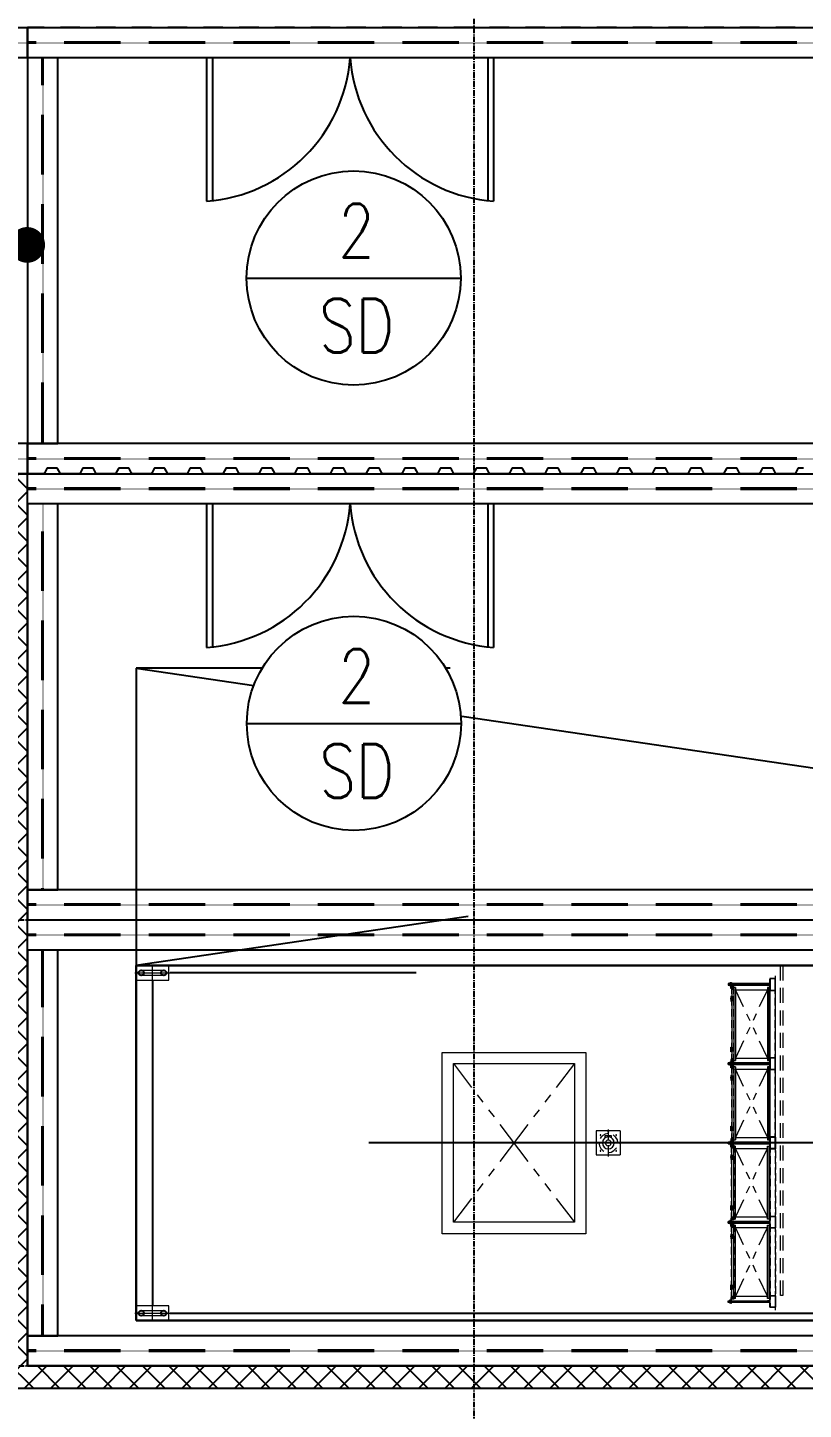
# Model space of a CAD drawing. Header units: millimetres. Extents: x 4133871 to 4440428, y -545651 to -495191.
# Drawn here: x 4167944 to 4173160, y -540136 to -530844 of the extents above; entities that cross this region are included whole.
import ezdxf
from ezdxf.enums import TextEntityAlignment as Align

# ---------------------------------------------------------------- set-up
doc = ezdxf.new("R2010")
doc.units = ezdxf.units.MM
doc.header["$LTSCALE"] = 60
doc.set_wipeout_variables(frame=1)
for name, pattern in [('CEN', [62, 60, -1, 0, -1]), ('CEN1', [1.4, 0.8, -0.2, 0.2, -0.2]), ('CENTER', [2, 1.25, -0.25, 0.25, -0.25]), ('DASHED', [19.05, 12.7, -6.35]), ('HIDDEN', [0.375, 0.25, -0.125])]:
    doc.linetypes.add(name, pattern=pattern)
for name, color, linetype in [('1CEN', 1, 'CEN'), ('1ST FL FW1-2', 3, 'Continuous'), ('1ST FL FW2-2', 3, 'Continuous'), ('AA-XXXX-SYMB', 7, 'Continuous'), ('DOOR', 3, 'Continuous'), ('EQUIPMENT', 6, 'Continuous'), ('PDF_Geomertry', 7, 'Continuous'), ('STEEL', 3, 'Continuous')]:
    doc.layers.add(name, color=color, linetype=linetype)
doc.styles.add('ArchiLab', font='')
doc.styles.add('GHS', font='romans.shx', dxfattribs={"width": 0.8, "bigfont": 'ghs.shx'})
doc.styles.add('돋움', font='')
doc.styles.get('ArchiLab').set_extended_font_data('Dotum')
doc.styles.get('돋움').set_extended_font_data('Dotum')
doc.dimstyles.new('일반도면_0060', dxfattribs={"dimtxt": 240, "dimasz": 240, "dimexe": 60, "dimexo": 300, "dimgap": 75, "dimtad": 1, "dimdec": 0, "dimzin": 0, "dimdsep": 46, "dimtxsty": '돋움', "dimcen": -300, "dimclrd": 7, "dimclre": 7, "dimclrt": 2, "dimadec": 8, "dimazin": 0, "dimtfac": 1, "dimtdec": 0, "dimtix": 1, "dimtmove": 2, "dimatfit": 3, "dimfxl": 1, "dimtolj": 1, "dimtzin": 0, "dimarcsym": 0})

# ---------------------------------------------------------------- blocks, each defined once
blk = doc.blocks.new('EQ')
at = {"color": 253, "linetype": 'DASHED', "ltscale": 10}
for p, q in [((13540, 2000), (0, 2000)), ((0, 2000), (0, 0)), ((13540, 2000), (0, 0)), ((0, 2000), (13540, 0)), ((13312.1, -49.7), (227.8, -49.7)), ((109.3, -106.3), (109.3, -2281.7)), ((227.9, -2338.3), (13312.1, -2338.3))]:
    blk.add_line(p, q, dxfattribs=at)
at = {"color": 253, "linetype": 'CEN1', "ltscale": 500}
blk.add_line((13237.3, -1193.2), (1563.8, -1193.2), dxfattribs=at)
at = {"color": 253}
blk.add_lwpolyline([(0, -2388), (0, 0), (13540, 0), (13540, -2388)], close=True, dxfattribs=at)
for centre in [(33.6, -49.7), (33.6, -49.7), (185, -49.7), (185, -49.7), (33.6, -2338.3), (33.6, -2338.3), (185, -2338.3), (185, -2338.3)]:
    blk.add_circle(centre, 17.6, dxfattribs=at)
at = {"layer": 'EQUIPMENT', "color": 253}
blk.add_lwpolyline([(0, -2388), (13540, -2388), (13540, 0), (0, 0)], close=True, dxfattribs=at)
at = {"layer": 'PDF_Geomertry', "color": 253, "lineweight": 0}
for p, q in [((33.6, -32.1), (185, -32.1)), ((185, -67.3), (33.6, -67.3)), ((33.6, -2320.7), (185, -2320.7)), ((185, -2355.9), (33.6, -2355.9))]:
    blk.add_line(p, q, dxfattribs=at)
for points in [[(0, 0), (0, -99.4), (218.7, -99.4), (218.7, 0), (0, 0)], [(109.3, -106.3), (109.3, 6.9)], [(4331, -100), (4331, 0), (4348.3, 0)], [(4348.3, 0), (4348.3, -100)], [(-9.2, -49.7), (227.8, -49.7)], [(4261.8, -116.2), (4261.8, -87.8)], [(4296.4, -116.2), (4296.4, -87.8)], [(4298.9, -121.1), (4298.9, -70.5)], [(4298.9, -154.5), (4298.9, -91.5)], [(4259.4, -127.3), (3977.8, -127.3)], [(3980.2, -121.1), (3979, -122.3), (3979, -132.2), (3980.2, -133.5)], [(3979, -122.3), (4044.5, -122.3), (4046.9, -121.1)], [(3979, -132.2), (4044.5, -132.2), (4046.9, -133.5)], [(4259.4, -121.1), (3980.2, -121.1), (3980.2, -133.5), (4259.4, -133.5)], [(4000, -127.3), (3988.9, -127.3)], [(3990.1, -117.4), (3990.1, -137.2)], [(3990.1, -122.3), (3998.8, -122.3)], [(3990.1, -132.2), (3998.8, -132.2)], [(4008.6, -127.3), (3993.8, -127.3)], [(4002.5, -114.9), (4002.5, -155.7), (3998.7, -155.7), (3998.7, -114.9), (4002.5, -114.9)], [(4002.5, -121.1), (3998.8, -121.1)], [(4002.5, -133.5), (3998.8, -133.5)], [(4002.5, -142.1), (4002.5, -191.5)], [(4018.5, -191.5), (4018.5, -142.1), (4002.5, -142.1)], [(4004.9, -142.1), (4004.9, -644.8)], [(4018.5, -144.6), (4004.9, -144.6)], [(4029.6, -147), (4018.5, -147), (4018.5, -639.9)], [(4029.6, -147), (4029.6, -639.9)], [(4082.7, -279.2), (4029.6, -163.1), (4243.3, -163.1), (4189, -279.2)], [(4044.5, -121.1), (4044.5, -133.5)], [(4259.4, -122.3), (4244.5, -122.3), (4243.3, -121.1)], [(4259.4, -132.2), (4244.5, -132.2), (4243.3, -133.5)], [(4244.5, -133.5), (4244.5, -121.1), (4244.5, -133.5)], [(4254.4, -639.9), (4254.4, -147)], [(4259.4, -133.5), (4259.4, -121.1)], [(4261.8, -191.5), (4261.8, -140.9)], [(4296.4, -191.5), (4296.4, -140.9)], [(4298.9, -196.5), (4298.9, -145.8)], [(4298.9, -229.8), (4298.9, -179.2)], [(4331, -252), (4331, -150.7)], [(4348.3, -150.7), (4348.3, -252)], [(4008.6, -223.6), (3993.8, -223.6)], [(4002.5, -239.7), (4002.5, -207.6), (3998.7, -207.6), (3998.7, -239.7), (4002.5, -239.7)], [(4002.5, -217.4), (3998.8, -217.4)], [(4002.5, -228.6), (3998.8, -228.6)], [(4002.5, -217.5), (4002.5, -268.1)], [(4018.5, -268.1), (4018.5, -217.5)], [(4261.8, -268.1), (4261.8, -217.5)], [(4296.4, -268.1), (4296.4, -217.4)], [(4298.9, -271.8), (4298.9, -221.2)], [(4298.9, -305.1), (4298.9, -254.5)], [(4002.5, -292.8), (4002.5, -343.4)], [(4002.5, -368.1), (4002.5, -418.8)], [(4018.5, -343.4), (4018.5, -292.8)], [(4018.5, -418.8), (4018.5, -368.1)], [(4103.7, -324.9), (4126, -370.6)], [(4168, -324.9), (4147, -370.6)], [(4261.8, -343.4), (4261.8, -292.8)], [(4261.8, -418.8), (4261.8, -368.1)], [(4296.4, -343.4), (4296.4, -292.8)], [(4296.4, -418.8), (4296.4, -368.1)], [(4298.9, -348.4), (4298.9, -297.8)], [(4298.9, -381.7), (4298.9, -331.1)], [(4331, -402.7), (4331, -302.6)], [(4348.3, -302.6), (4348.3, -402.7)], [(4002.5, -444.7), (4002.5, -495.4)], [(4018.5, -495.4), (4018.5, -444.7)], [(4126, -416.3), (4103.7, -462)], [(4147, -416.3), (4168, -462)], [(4261.8, -495.4), (4261.8, -444.7)], [(4296.4, -495.4), (4296.4, -444.7)], [(4298.9, -423.7), (4298.9, -373.1)], [(4298.9, -457.1), (4298.9, -406.4)], [(4298.9, -499.1), (4298.9, -448.4)], [(4331, -554.6), (4331, -453.3)], [(4348.3, -453.3), (4348.3, -554.6)], [(4002.5, -548.5), (4002.5, -580.6), (3998.7, -580.6), (3998.7, -548.5), (4002.5, -548.5)], [(4002.5, -520.1), (4002.5, -570.7)], [(4004.9, -552.2), (4013.6, -552.2), (4013.6, -576.9), (4004.9, -576.9)], [(4011.1, -552.2), (4011.1, -576.9)], [(4018.5, -570.7), (4018.5, -520.1)], [(4082.7, -507.7), (4029.6, -623.8)], [(4189, -507.7), (4243.3, -623.8)], [(4261.8, -570.7), (4261.8, -520.1)], [(4296.4, -570.7), (4296.4, -520.1)], [(4298.9, -532.4), (4298.9, -481.8)], [(4298.9, -575.7), (4298.9, -525)], [(2057.2, -1803.5), (2057.2, -584.5), (3022.3, -584.5), (3022.3, -1803.5), (2057.2, -1803.5)], [(3990.1, -670.8), (3998.8, -670.8), (3998.8, -649.8), (3990.1, -649.8)], [(3990.1, -649.8), (3998.8, -649.8), (3998.8, -670.8), (3990.1, -670.8)], [(4008.6, -564.5), (3993.8, -564.5)], [(4002.5, -672), (4002.5, -632.5), (3998.7, -632.5), (3998.7, -672), (4002.5, -672)], [(4002.5, -558.4), (3998.8, -558.4)], [(4002.5, -569.5), (3998.8, -569.5)], [(4002.5, -648.5), (4002.5, -688.1), (3998.8, -688.1), (3998.8, -648.5), (4002.5, -648.5)], [(4002.5, -595.4), (4002.5, -644.8)], [(4018.5, -644.8), (4002.5, -644.8)], [(4018.5, -642.3), (4004.9, -642.3)], [(4018.5, -644.8), (4018.5, -595.4)], [(4018.5, -639.9), (4029.6, -639.9)], [(4029.6, -623.8), (4243.3, -623.8)], [(4261.8, -646), (4261.8, -595.4)], [(4261.8, -649.8), (4261.8, -620.1)], [(4296.4, -646), (4296.4, -595.4)], [(4296.4, -649.8), (4296.4, -620.1)], [(4298.9, -607.8), (4298.9, -558.3)], [(4298.9, -651), (4298.9, -600.4)], [(4298.9, -686.8), (4298.9, -625.1)], [(4298.9, -695.5), (4298.9, -633.7)], [(4331, -706.5), (4331, -605.2)], [(4348.3, -605.2), (4348.3, -706.5)], [(2132.2, -1727), (2132.2, -659.4), (2945.8, -659.4), (2945.8, -1727), (2132.2, -1727)], [(2132.2, -659.4), (2254.5, -820)], [(2945.8, -659.5), (2823.5, -820)], [(4259.4, -660.9), (3977.8, -660.9)], [(4259.4, -660.9), (3977.8, -660.9)], [(3980.2, -665.8), (3979, -664.6), (3979, -655.9), (3980.2, -654.7)], [(3979, -655.9), (4044.5, -655.9), (4046.9, -654.7)], [(3980.2, -654.7), (3979, -655.9), (3979, -664.6), (3980.2, -665.8)], [(3979, -655.9), (4044.5, -655.9), (4046.9, -654.7)], [(3979, -664.6), (4044.5, -664.6), (4046.9, -665.8)], [(3979, -664.6), (4044.5, -664.6), (4046.9, -665.8)], [(4000, -660.9), (3988.9, -660.9)], [(4000, -660.9), (3988.9, -660.9)], [(3990.1, -654.7), (3998.8, -654.7)], [(3990.1, -654.7), (3998.8, -654.7)], [(3990.1, -665.8), (3998.8, -665.8)], [(3990.1, -665.8), (3998.8, -665.8)], [(4008.6, -660.9), (3993.8, -660.9)], [(4008.6, -660.9), (3993.8, -660.9)], [(4002.5, -654.7), (3998.7, -654.7)], [(4002.5, -665.8), (3998.7, -665.8)], [(4002.5, -654.7), (3998.8, -654.7)], [(4002.5, -665.8), (3998.8, -665.8)], [(4002.5, -772), (4002.5, -739.9), (3998.8, -739.9), (3998.8, -772), (4002.5, -772)], [(4002.5, -675.7), (4002.5, -725.1)], [(4018.5, -725.1), (4018.5, -675.7), (4002.5, -675.7)], [(4004.9, -675.7), (4004.9, -1178.4)], [(4018.5, -678.2), (4004.9, -678.2)], [(4029.6, -680.6), (4018.5, -680.6), (4018.5, -1173.5)], [(4029.6, -680.6), (4029.6, -1173.5)], [(4082.8, -812.8), (4029.6, -696.7), (4243.3, -696.7), (4189, -812.8)], [(4044.5, -665.8), (4044.5, -654.7)], [(4044.5, -654.7), (4044.5, -665.8)], [(4259.4, -655.9), (4244.5, -655.9), (4243.3, -654.7)], [(4259.4, -655.9), (4244.6, -655.9), (4243.3, -654.7)], [(4259.4, -664.6), (4244.5, -664.6), (4243.3, -665.8)], [(4259.4, -664.6), (4244.6, -664.6), (4243.3, -665.8)], [(4244.5, -654.7), (4244.5, -665.8), (4244.5, -654.7)], [(4244.6, -665.8), (4244.6, -654.7), (4244.6, -665.8)], [(4254.4, -1173.5), (4254.4, -680.6)], [(4261.8, -700.4), (4261.8, -672)], [(4261.8, -725.1), (4261.8, -674.5)], [(4296.4, -700.4), (4296.4, -672)], [(4296.4, -725.1), (4296.4, -674.5)], [(4298.9, -726.3), (4298.9, -675.7)], [(4298.9, -763.4), (4298.9, -712.7)], [(4008.6, -756), (3993.8, -756)], [(4002.5, -751), (3998.8, -751)], [(4002.5, -762.2), (3998.8, -762.2)], [(4002.5, -749.8), (4002.5, -800.5)], [(4002.5, -826.4), (4002.5, -877)], [(4018.5, -800.5), (4018.5, -749.8)], [(4018.5, -877), (4018.5, -826.4)], [(4261.8, -800.5), (4261.8, -749.8)], [(4261.8, -877), (4261.8, -826.4)], [(4296.4, -800.4), (4296.4, -749.8)], [(4296.4, -877), (4296.4, -826.4)], [(4298.9, -801.7), (4298.9, -752.3)], [(4298.9, -838.7), (4298.9, -788.1)], [(4298.9, -878.3), (4298.9, -827.6)], [(4331, -857.2), (4331, -755.9)], [(4348.3, -755.9), (4348.3, -857.2)], [(2292.8, -870.5), (2331, -919.5)], [(2785.2, -870.5), (2747, -919.5)], [(4002.5, -901.7), (4002.5, -952.4)], [(4018.5, -952.4), (4018.5, -901.7)], [(4103.7, -858.5), (4126, -904.2)], [(4168, -858.5), (4147, -904.2)], [(4261.8, -952.4), (4261.8, -901.7)], [(4296.4, -952.4), (4296.4, -901.7)], [(4298.9, -914.1), (4298.9, -863.4)], [(4298.9, -953.6), (4298.9, -903)], [(4331, -1009.1), (4331, -907.8)], [(4348.3, -907.8), (4348.3, -1009.1)], [(2369.2, -969.9), (2407.5, -1018.9)], [(2710.3, -969.9), (2672.1, -1018.9)], [(4002.5, -977.1), (4002.5, -1027.7)], [(4018.5, -1027.7), (4018.5, -977.1)], [(4126, -949.9), (4103.7, -995.6)], [(4147, -949.9), (4168, -995.6)], [(4261.8, -1027.7), (4261.8, -977.1)], [(4296.4, -1027.7), (4296.4, -977.1)], [(4298.9, -989.4), (4298.9, -940)], [(4298.9, -1029), (4298.9, -978.3)], [(4298.9, -1066), (4298.9, -1015.4)], [(2444.2, -1069.3), (2633.8, -1317.1)], [(2633.8, -1069.3), (2444.2, -1317.1)], [(3254.8, -1112.2), (3092.7, -1112.2), (3092.7, -1274.3), (3254.8, -1274.3)], [(3173.7, -1103), (3173.7, -1177.9)], [(3254.8, -1112.2), (3254.8, -1274.3)], [(4008.6, -1096.9), (3993.8, -1096.9)], [(4002.5, -1080.8), (4002.5, -1112.9), (3998.8, -1112.9), (3998.8, -1080.8), (4002.5, -1080.8)], [(4002.5, -1091.9), (3998.8, -1091.9)], [(4002.5, -1103.1), (3998.8, -1103.1)], [(4002.5, -1053.7), (4002.5, -1103.1)], [(4004.9, -1085.8), (4013.6, -1085.8), (4013.6, -1109.2), (4004.9, -1109.2)], [(4011.1, -1085.8), (4011.1, -1109.2)], [(4018.5, -1103.1), (4018.5, -1053.7)], [(4082.8, -1041.3), (4029.6, -1157.4)], [(4189, -1041.3), (4243.3, -1157.4)], [(4261.8, -1103.1), (4261.8, -1053.7)], [(4296.4, -1103.1), (4296.4, -1053.7)], [(4298.9, -1105.5), (4298.9, -1054.9)], [(4298.9, -1141.3), (4298.9, -1090.7)], [(4331, -1159.8), (4331, -1059.8)], [(4348.3, -1059.8), (4348.3, -1159.8)], [(3083.5, -1193.2), (3158.4, -1193.2)], [(3101.8, -1193.2), (3101.8, -1191.7), (3097.3, -1191.7), (3097.3, -1194.8), (3098.8, -1196.3), (3101.8, -1194.8), (3101.8, -1193.2), (3095.7, -1193.2)], [(3111, -1193.2), (3114.1, -1213.1), (3123.2, -1231.5), (3137, -1245.2), (3143.1, -1248.3)], [(3123.3, -1141.2), (3123.3, -1139.7), (3121.7, -1138.2), (3120.2, -1139.7), (3118.7, -1141.2), (3120.2, -1142.8), (3123.3, -1142.8), (3123.3, -1141.2)], [(3123.3, -1142.8), (3118.7, -1138.2)], [(3173.7, -1130.5), (3153.8, -1133.6), (3137, -1142.8), (3123.2, -1156.5), (3120.2, -1162.7)], [(3153.8, -1158.1), (3153.8, -1142.8), (3193.6, -1142.8)], [(3193.6, -1193.2), (3192.1, -1184.1), (3184.4, -1176.4), (3173.7, -1173.4), (3164.5, -1176.4), (3156.9, -1184.1), (3153.8, -1193.2), (3156.9, -1203.9), (3164.5, -1211.6), (3173.7, -1213.1), (3184.4, -1211.6), (3192.1, -1203.9), (3193.6, -1193.2)], [(3176.8, -1118.3), (3175.3, -1116.8), (3172.2, -1116.8), (3172.2, -1121.4), (3175.3, -1121.4), (3176.8, -1118.3)], [(3173.7, -1121.4), (3173.7, -1115.2)], [(3189, -1193.2), (3264, -1193.2)], [(3193.6, -1142.8), (3193.6, -1158.1)], [(3238, -1191.7), (3238, -1193.2), (3234.9, -1173.4), (3225.7, -1156.5), (3212, -1142.8), (3205.8, -1139.7)], [(3228.8, -1141.2), (3228.8, -1139.7), (3227.3, -1138.2), (3225.7, -1139.7), (3224.2, -1141.2), (3225.7, -1142.8), (3228.8, -1142.8), (3228.8, -1141.2)], [(3224.2, -1142.8), (3228.8, -1138.2)], [(3251.7, -1193.2), (3250.2, -1191.7), (3247.1, -1191.7), (3245.6, -1193.2), (3247.1, -1194.8), (3248.7, -1196.3), (3250.2, -1194.8), (3251.7, -1193.2), (3245.6, -1193.2)], [(4259.4, -1193.2), (3977.8, -1193.2)], [(3980.2, -1188.3), (3979, -1188.3), (3979, -1198.2), (3980.2, -1199.4)], [(4044.5, -1199.4), (4044.5, -1188.3), (3979, -1188.3)], [(3980.2, -1199.4), (3979, -1198.2), (3979, -1188.3), (3980.2, -1188.3)], [(3979, -1188.3), (4046.9, -1188.3)], [(3979, -1198.2), (4044.5, -1198.2), (4046.9, -1199.4)], [(3979, -1198.2), (4044.5, -1198.2), (4046.9, -1199.4)], [(4000, -1193.2), (3988.9, -1193.2)], [(4000, -1193.2), (3988.9, -1193.2)], [(3990.1, -1183.3), (3998.8, -1183.3), (3998.8, -1203.1), (3990.1, -1203.1)], [(3990.1, -1203.1), (3998.8, -1203.1), (3998.8, -1183.4), (3990.1, -1183.4)], [(3990.1, -1188.3), (3998.8, -1188.3)], [(3990.1, -1188.3), (3998.8, -1188.3)], [(3990.1, -1198.2), (3998.8, -1198.2)], [(3990.1, -1198.2), (3998.8, -1198.2)], [(4008.6, -1193.2), (3993.8, -1193.2)], [(4008.6, -1193.2), (3993.8, -1193.2)], [(4002.5, -1205.6), (4002.5, -1164.8), (3998.8, -1164.8), (3998.8, -1205.6), (4002.5, -1205.6)], [(4002.5, -1180.9), (4002.5, -1221.6), (3998.8, -1221.6), (3998.8, -1180.9), (4002.5, -1180.9)], [(4002.5, -1188.3), (3998.8, -1188.3)], [(4002.5, -1188.3), (3998.8, -1188.3)], [(4002.5, -1199.4), (3998.8, -1199.4)], [(4002.5, -1199.4), (3998.8, -1199.4)], [(4002.5, -1129), (4002.5, -1178.4)], [(4018.5, -1178.4), (4002.5, -1178.4)], [(4018.5, -1175.9), (4004.9, -1175.9)], [(4018.5, -1178.4), (4018.5, -1129)], [(4018.5, -1173.5), (4029.6, -1173.5)], [(4029.6, -1157.4), (4243.3, -1157.4)], [(4044.5, -1188.3), (4046.9, -1188.3)], [(4044.5, -1199.4), (4044.5, -1188.3)], [(4259.4, -1188.3), (4243.3, -1188.3)], [(4259.4, -1188.3), (4243.3, -1188.3)], [(4259.4, -1198.2), (4244.6, -1198.2), (4243.3, -1199.4)], [(4259.4, -1198.2), (4244.6, -1198.2), (4243.3, -1199.4)], [(4244.6, -1199.4), (4244.6, -1188.3), (4244.6, -1199.4)], [(4244.6, -1188.3), (4244.6, -1199.4), (4244.6, -1188.3)], [(4261.8, -1179.6), (4261.8, -1129)], [(4261.8, -1153.7), (4261.8, -1182.1)], [(4261.8, -1232.8), (4261.8, -1204.3)], [(4296.4, -1179.6), (4296.4, -1129)], [(4296.4, -1153.7), (4296.4, -1182.1)], [(4296.4, -1232.7), (4296.4, -1204.3)], [(4298.9, -1180.9), (4298.9, -1130.2)], [(4298.9, -1157.4), (4298.9, -1220.4)], [(4298.9, -1229), (4298.9, -1167.3)], [(4298.9, -1256.2), (4298.9, -1205.6)], [(3123.3, -1246.8), (3123.3, -1245.2), (3121.7, -1243.7), (3120.2, -1245.2), (3118.7, -1246.8), (3120.2, -1248.3), (3123.3, -1248.3), (3123.3, -1246.8)], [(3123.3, -1243.7), (3118.7, -1248.3)], [(3176.8, -1268.2), (3175.3, -1266.7), (3173.7, -1265.1), (3172.2, -1266.7), (3172.2, -1269.7), (3173.7, -1271.2), (3175.3, -1269.7), (3176.8, -1268.2)], [(3173.7, -1208.5), (3173.7, -1283.5)], [(3173.7, -1257.5), (3193.6, -1254.4), (3212, -1245.2), (3225.7, -1231.5), (3228.8, -1225.4)], [(3173.7, -1265.1), (3173.7, -1271.2)], [(3228.8, -1246.8), (3228.8, -1245.2), (3227.3, -1243.7), (3224.2, -1246.8), (3225.7, -1248.3), (3228.8, -1248.3), (3228.8, -1246.8)], [(3224.2, -1243.7), (3228.8, -1248.3)], [(4008.6, -1289.6), (3993.8, -1289.6)], [(4002.5, -1305.6), (4002.5, -1273.5), (3998.8, -1273.5), (3998.8, -1305.6), (4002.5, -1305.6)], [(4002.5, -1283.4), (3998.8, -1283.4)], [(4002.5, -1295.7), (3998.8, -1295.7)], [(4002.5, -1258.7), (4002.5, -1209.3)], [(4018.5, -1209.3), (4002.5, -1209.3)], [(4002.5, -1334), (4002.5, -1283.4)], [(4004.9, -1710.8), (4004.9, -1209.3)], [(4018.5, -1211.8), (4004.9, -1211.8)], [(4004.9, -1301.9), (4013.6, -1301.9), (4013.6, -1277.2), (4004.9, -1277.2)], [(4011.1, -1301.9), (4011.1, -1277.2)], [(4018.5, -1209.3), (4018.5, -1258.7)], [(4018.5, -1214.2), (4029.6, -1214.2)], [(4029.6, -1705.8), (4018.5, -1705.8), (4018.5, -1214.2)], [(4018.5, -1283.4), (4018.5, -1334)], [(4029.6, -1705.8), (4029.6, -1214.2)], [(4029.6, -1230.3), (4243.3, -1230.3)], [(4082.8, -1345.2), (4029.6, -1230.3)], [(4189, -1345.2), (4243.3, -1230.3)], [(4254.4, -1214.2), (4254.4, -1705.8)], [(4261.8, -1208), (4261.8, -1258.7)], [(4261.8, -1283.4), (4261.8, -1334)], [(4296.4, -1208.1), (4296.4, -1258.7)], [(4296.4, -1283.4), (4296.4, -1334)], [(4298.9, -1245.1), (4298.9, -1295.7)], [(4298.9, -1332.8), (4298.9, -1282.2)], [(4331, -1311.7), (4331, -1210.5)], [(4348.3, -1210.5), (4348.3, -1311.7)], [(2407.5, -1367.6), (2369.2, -1416.5)], [(2672.1, -1367.6), (2710.3, -1416.5)], [(4002.5, -1409.4), (4002.5, -1358.7)], [(4018.5, -1358.7), (4018.5, -1409.4)], [(4126, -1436.6), (4103.7, -1390.9)], [(4147, -1436.6), (4168, -1390.9)], [(4261.8, -1358.7), (4261.8, -1409.4)], [(4296.4, -1358.7), (4296.4, -1409.4)], [(4298.9, -1321.7), (4298.9, -1371.1)], [(4298.9, -1408.2), (4298.9, -1357.5)], [(4331, -1463.7), (4331, -1362.4)], [(4348.3, -1362.4), (4348.3, -1463.7)], [(2331, -1467), (2292.8, -1517.5)], [(2747, -1467), (2785.2, -1517.5)], [(4002.5, -1484.7), (4002.5, -1435.3)], [(4018.5, -1435.3), (4018.5, -1484.7)], [(4103.7, -1529.2), (4126, -1483.5)], [(4168, -1529.2), (4147, -1483.5)], [(4261.8, -1435.3), (4261.8, -1484.7)], [(4296.4, -1435.3), (4296.4, -1484.7)], [(4298.9, -1397), (4298.9, -1447.7)], [(4298.9, -1483.5), (4298.9, -1432.9)], [(4298.9, -1472.4), (4298.9, -1523)], [(2254.5, -1566.4), (2132.2, -1727)], [(2823.5, -1566.4), (2945.8, -1727)], [(4002.5, -1561.3), (4002.5, -1510.7)], [(4018.5, -1510.7), (4018.5, -1561.3)], [(4082.8, -1574.9), (4029.6, -1689.8), (4243.3, -1689.8), (4189, -1574.9)], [(4261.8, -1510.7), (4261.8, -1561.3)], [(4296.4, -1510.7), (4296.4, -1561.3)], [(4298.9, -1560.1), (4298.9, -1509.4)], [(4298.9, -1549), (4298.9, -1598.4)], [(4331, -1614.4), (4331, -1513.1)], [(4348.3, -1513.1), (4348.3, -1614.4)], [(4008.6, -1630.5), (3993.8, -1630.5)], [(4002.5, -1614.4), (4002.5, -1646.5), (3998.8, -1646.5), (3998.8, -1614.4), (4002.5, -1614.4)], [(4002.5, -1624.3), (3998.8, -1624.3)], [(4002.5, -1636.6), (3998.8, -1636.6)], [(4002.5, -1636.6), (4002.5, -1586)], [(4002.5, -1710.8), (4002.5, -1661.3)], [(4018.5, -1661.3), (4018.5, -1710.8), (4002.5, -1710.8)], [(4018.5, -1586), (4018.5, -1636.6)], [(4261.8, -1586), (4261.8, -1636.6)], [(4261.8, -1661.3), (4261.8, -1712)], [(4296.4, -1586), (4296.4, -1636.6)], [(4296.4, -1661.4), (4296.4, -1712)], [(4298.9, -1635.4), (4298.9, -1584.8)], [(4298.9, -1624.3), (4298.9, -1674.9)], [(4298.9, -1710.8), (4298.9, -1660.1)], [(4331, -1766.3), (4331, -1665)], [(4348.3, -1665), (4348.3, -1766.3)], [(4259.4, -1726.8), (3977.8, -1726.8)], [(4259.4, -1726.8), (3977.8, -1726.8)], [(3980.2, -1720.6), (3979, -1721.9), (3979, -1731.8), (3980.2, -1731.8)], [(3979, -1721.9), (4044.5, -1721.9), (4046.9, -1720.6)], [(3980.2, -1731.8), (3979, -1731.8), (3979, -1721.9), (3980.2, -1720.6)], [(4044.5, -1720.6), (4044.5, -1731.8), (3979, -1731.8)], [(3979, -1721.9), (4044.5, -1721.9), (4046.9, -1720.6)], [(3979, -1731.8), (4046.9, -1731.8)], [(4000, -1726.8), (3988.9, -1726.8)], [(4000, -1726.8), (3988.9, -1726.8)], [(3990.1, -1715.7), (3998.8, -1715.7), (3998.8, -1736.7), (3990.1, -1736.7)], [(3990.1, -1736.7), (3998.8, -1736.7), (3998.8, -1715.7), (3990.1, -1715.7)], [(3990.1, -1721.9), (3998.8, -1721.9)], [(3990.1, -1721.9), (3998.8, -1721.9)], [(3990.1, -1731.8), (3998.8, -1731.8)], [(3990.1, -1731.8), (3998.8, -1731.8)], [(4008.6, -1726.8), (3993.8, -1726.8)], [(4008.6, -1726.8), (3993.8, -1726.8)], [(4002.5, -1714.5), (4002.5, -1755.2), (3998.7, -1755.2), (3998.7, -1714.5), (4002.5, -1714.5)], [(4002.5, -1720.6), (3998.7, -1720.6)], [(4002.5, -1731.8), (3998.7, -1731.8)], [(4002.5, -1739.2), (4002.5, -1698.4), (3998.8, -1698.4), (3998.8, -1739.2), (4002.5, -1739.2)], [(4002.5, -1720.6), (3998.8, -1720.6)], [(4002.5, -1731.8), (3998.8, -1731.8)], [(4002.5, -1791), (4002.5, -1741.6)], [(4018.5, -1741.6), (4002.5, -1741.6)], [(4018.5, -1708.3), (4004.9, -1708.3)], [(4004.9, -2244.3), (4004.9, -1741.6)], [(4018.5, -1744.1), (4004.9, -1744.1)], [(4018.5, -1741.6), (4018.5, -1791)], [(4018.5, -1746.6), (4029.6, -1746.6)], [(4029.6, -2239.4), (4018.5, -2239.4), (4018.5, -1746.6)], [(4029.6, -2239.4), (4029.6, -1746.6)], [(4029.6, -1762.6), (4243.3, -1762.6)], [(4082.7, -1878.7), (4029.6, -1762.6)], [(4044.5, -1720.6), (4044.5, -1731.8)], [(4044.5, -1731.8), (4046.9, -1731.8)], [(4189, -1878.7), (4243.3, -1762.6)], [(4259.4, -1721.9), (4244.5, -1721.9), (4243.3, -1720.6)], [(4259.4, -1721.9), (4244.6, -1721.9), (4243.3, -1720.6)], [(4259.4, -1731.8), (4243.3, -1731.8)], [(4259.4, -1731.8), (4243.3, -1731.8)], [(4244.5, -1731.8), (4244.5, -1720.6), (4244.5, -1731.8)], [(4244.6, -1720.6), (4244.6, -1731.8), (4244.6, -1720.6)], [(4254.4, -1746.6), (4254.4, -2239.4)], [(4261.8, -1687.3), (4261.8, -1715.7)], [(4261.8, -1737.9), (4261.8, -1766.3)], [(4261.8, -1740.4), (4261.8, -1791)], [(4296.4, -1687.3), (4296.4, -1715.7)], [(4296.4, -1737.9), (4296.4, -1766.3)], [(4296.4, -1740.4), (4296.4, -1791.1)], [(4298.9, -1691), (4298.9, -1752.8)], [(4298.9, -1699.6), (4298.9, -1762.6)], [(4298.9, -1786.1), (4298.9, -1736.7)], [(4008.6, -1823.2), (3993.8, -1823.2)], [(4002.5, -1839.2), (4002.5, -1807.1), (3998.7, -1807.1), (3998.7, -1839.2), (4002.5, -1839.2)], [(4002.5, -1817), (3998.7, -1817)], [(4002.5, -1828.1), (3998.7, -1828.1)], [(4002.5, -1866.4), (4002.5, -1817)], [(4004.9, -1834.3), (4013.6, -1834.3), (4013.6, -1810.8), (4004.9, -1810.8)], [(4011.1, -1834.3), (4011.1, -1810.8)], [(4018.5, -1817), (4018.5, -1866.4)], [(4261.8, -1817), (4261.8, -1866.4)], [(4296.4, -1817), (4296.4, -1866.4)], [(4298.9, -1778.7), (4298.9, -1829.3)], [(4298.9, -1862.7), (4298.9, -1812)], [(4298.9, -1854), (4298.9, -1904.7)], [(4331, -1917), (4331, -1816.9)], [(4348.3, -1816.9), (4348.3, -1917)], [(4002.5, -1943), (4002.5, -1892.3)], [(4018.5, -1892.3), (4018.5, -1943)], [(4126, -1970.1), (4103.7, -1924.4)], [(4147, -1970.1), (4168, -1924.4)], [(4261.8, -1892.3), (4261.8, -1943)], [(4296.4, -1892.3), (4296.4, -1943)], [(4298.9, -1938), (4298.9, -1887.4)], [(4298.9, -1930.6), (4298.9, -1980)], [(4002.5, -2018.3), (4002.5, -1967.7)], [(4002.5, -2093.7), (4002.5, -2043)], [(4018.5, -1967.7), (4018.5, -2018.3)], [(4018.5, -2043), (4018.5, -2093.7)], [(4103.7, -2061.5), (4126, -2015.8)], [(4168, -2061.5), (4147, -2015.8)], [(4261.8, -1967.7), (4261.8, -2018.3)], [(4261.8, -2043), (4261.8, -2093.7)], [(4296.4, -1967.7), (4296.4, -2018.3)], [(4296.4, -2043), (4296.4, -2093.7)], [(4298.9, -2013.4), (4298.9, -1962.7)], [(4298.9, -2006), (4298.9, -2056.6)], [(4298.9, -2090), (4298.9, -2039.3)], [(4331, -2068.9), (4331, -1967.6)], [(4348.3, -1967.6), (4348.3, -2068.9)], [(4002.5, -2170.2), (4002.5, -2119.6)], [(4018.5, -2119.6), (4018.5, -2170.2)], [(4082.7, -2107.2), (4029.6, -2223.4), (4243.3, -2223.4), (4189, -2107.2)], [(4261.8, -2119.6), (4261.8, -2170.2)], [(4296.4, -2119.6), (4296.4, -2170.2)], [(4298.9, -2081.3), (4298.9, -2132)], [(4298.9, -2165.3), (4298.9, -2114.7)], [(4348.3, -2119.5), (4348.3, -2219.6), (4331, -2219.6), (4331, -2119.5)], [(4008.6, -2164.1), (3993.8, -2164.1)], [(4002.5, -2148), (4002.5, -2180.1), (3998.7, -2180.1), (3998.7, -2148), (4002.5, -2148)], [(4002.5, -2157.9), (3998.7, -2157.9)], [(4002.5, -2169), (3998.7, -2169)], [(4002.5, -2244.3), (4002.5, -2194.9)], [(4018.5, -2194.9), (4018.5, -2244.3), (4002.5, -2244.3)], [(4261.8, -2194.9), (4261.8, -2245.6)], [(4296.4, -2194.9), (4296.4, -2245.6)], [(4298.9, -2156.7), (4298.9, -2207.3)], [(4298.9, -2240.6), (4298.9, -2190)], [(0, -2288.6), (0, -2388), (218.7, -2388), (218.7, -2288.6), (0, -2288.6)], [(109.3, -2394.9), (109.3, -2281.7)], [(4259.4, -2259.2), (3977.8, -2259.2)], [(3980.2, -2265.3), (3979, -2264.1), (3979, -2255.5), (3980.2, -2254.2)], [(3979, -2255.5), (4044.4, -2255.5), (4046.9, -2254.2)], [(3979, -2264.1), (4044.4, -2264.1), (4046.9, -2265.3)], [(4259.4, -2265.3), (3980.2, -2265.3), (3980.2, -2254.2), (4259.4, -2254.2), (4259.4, -2265.3)], [(4000, -2259.2), (3988.9, -2259.2)], [(3990.1, -2270.3), (3990.1, -2249.3)], [(3990.1, -2254.2), (3998.8, -2254.2)], [(3990.1, -2265.3), (3998.8, -2265.3)], [(4008.6, -2259.2), (3993.8, -2259.2)], [(4002.5, -2271.5), (4002.5, -2232), (3998.7, -2232), (3998.7, -2271.5), (4002.5, -2271.5)], [(4002.5, -2254.2), (3998.7, -2254.2)], [(4002.5, -2265.3), (3998.7, -2265.3)], [(4018.5, -2241.9), (4004.9, -2241.9)], [(4044.4, -2265.3), (4044.4, -2254.2)], [(4259.4, -2255.5), (4244.5, -2255.5), (4243.3, -2254.2)], [(4259.4, -2264.1), (4244.5, -2264.1), (4243.3, -2265.3)], [(4244.5, -2254.2), (4244.5, -2265.3), (4244.5, -2254.2)], [(4261.8, -2270.3), (4261.8, -2299.9)], [(4296.4, -2270.3), (4296.4, -2299.9)], [(4298.9, -2233.2), (4298.9, -2295)], [(4298.9, -2317.2), (4298.9, -2266.6)], [(-9.2, -2338.3), (227.9, -2338.3)]]:
    blk.add_lwpolyline(points, dxfattribs=at)
for points in [[(4294, -86.5), (4264.3, -86.5), (4260.6, -87.8), (4259.4, -91.5), (4259.4, -163.1), (4260.6, -166.8), (4264.3, -168), (4294, -168), (4297.7, -166.8), (4298.9, -163.1), (4298.9, -91.5), (4297.7, -87.8)], [(4259.4, -91.5), (4259.4, -154.5)], [(4264.3, -165.6), (4294, -165.6), (4296.4, -164.3), (4296.4, -163.1), (4296.4, -91.5), (4296.4, -90.2), (4294, -89), (4264.3, -89), (4261.8, -90.2), (4261.8, -91.5), (4261.8, -163.1), (4261.8, -164.3)], [(3990.1, -117.4), (3990.1, -137.2), (3998.8, -137.2), (3998.8, -117.4)], [(4009.9, -160.6), (4004.9, -160.6), (4004.9, -159.4), (4011.1, -159.4), (4011.1, -144.6), (4013.6, -144.6), (4013.6, -158.2), (4012.3, -160.6)], [(4243.3, -639.9), (4259.4, -639.9), (4259.4, -147), (4243.3, -147)], [(4259.4, -179.2), (4259.4, -229.8)], [(4004.9, -236), (4013.6, -236), (4013.6, -211.3), (4004.9, -211.3), (4013.6, -211.3), (4013.6, -236)], [(4011.1, -236), (4011.1, -211.3)], [(4259.4, -254.5), (4259.4, -305.1)], [(4259.4, -331.1), (4259.4, -381.7)], [(4259.4, -406.4), (4259.4, -457.1)], [(4259.4, -481.8), (4259.4, -532.4)], [(3990.1, -670.8), (3990.1, -649.8)], [(3990.1, -649.8), (3990.1, -670.8)], [(4009.9, -626.3), (4004.9, -626.3), (4004.9, -627.5), (4009.9, -627.5), (4011.1, -628.8), (4011.1, -630), (4011.1, -642.3), (4013.6, -642.3), (4013.6, -630), (4012.3, -627.5)], [(4259.4, -558.3), (4259.4, -607.8)], [(4294, -620.1), (4264.3, -620.1), (4260.6, -621.3), (4259.4, -625), (4259.4, -695.5), (4260.6, -699.2), (4264.3, -700.4), (4294, -700.4), (4297.7, -699.2), (4298.9, -695.5), (4298.9, -625), (4297.7, -621.3)], [(4294, -620.1), (4264.3, -620.1), (4260.6, -621.3), (4259.4, -625.1), (4259.4, -695.5), (4260.6, -699.2), (4264.3, -700.4), (4294, -700.4), (4297.7, -699.2), (4298.9, -695.5), (4298.9, -625.1), (4297.7, -621.3)], [(4259.4, -625.1), (4259.4, -686.8)], [(4259.4, -633.7), (4259.4, -695.5)], [(4264.3, -697.9), (4294, -697.9), (4296.4, -697.9), (4296.4, -695.5), (4296.4, -625.1), (4296.4, -622.6), (4294, -622.6), (4264.3, -622.6), (4261.8, -622.6), (4261.8, -625.1), (4261.8, -695.5), (4261.8, -697.9)], [(4264.3, -697.9), (4294, -697.9), (4296.4, -697.9), (4296.4, -695.5), (4296.4, -625.1), (4296.4, -622.6), (4294, -622.6), (4264.3, -622.6), (4261.8, -622.6), (4261.8, -625.1), (4261.8, -695.5), (4261.8, -697.9)], [(4259.4, -665.8), (3980.2, -665.8), (3980.2, -654.7), (4259.4, -654.7)], [(4259.4, -654.7), (3980.2, -654.7), (3980.2, -665.8), (4259.4, -665.8)], [(4009.9, -694.2), (4004.9, -694.2), (4004.9, -693), (4009.9, -693), (4011.1, -691.8), (4011.1, -678.2), (4013.6, -678.2), (4013.6, -690.5), (4012.3, -693)], [(4243.3, -1173.5), (4259.4, -1173.5), (4259.4, -680.6), (4243.3, -680.6)], [(4259.4, -712.8), (4259.4, -763.4)], [(4004.9, -768.3), (4013.6, -768.3), (4013.6, -744.9), (4004.9, -744.9), (4013.6, -744.9), (4013.6, -768.3)], [(4011.1, -768.3), (4011.1, -744.9)], [(4259.4, -788.1), (4259.4, -838.7)], [(4259.4, -863.4), (4259.4, -914.1)], [(4259.4, -940), (4259.4, -989.4)], [(4259.4, -1015.4), (4259.4, -1066)], [(4259.4, -1090.7), (4259.4, -1141.3)], [(4259.4, -1188.3), (3980.2, -1188.3), (3980.2, -1199.4), (4259.4, -1199.4)], [(4259.4, -1199.4), (3980.2, -1199.4), (3980.2, -1188.3), (4259.4, -1188.3)], [(3990.1, -1183.3), (3990.1, -1203.1)], [(3990.1, -1203.1), (3990.1, -1183.4)], [(4009.9, -1159.9), (4004.9, -1159.9), (4004.9, -1161.1), (4009.9, -1161.1), (4011.1, -1161.1), (4011.1, -1162.4), (4011.1, -1175.9), (4013.6, -1175.9), (4013.6, -1162.4), (4012.3, -1159.9)], [(4294, -1234), (4264.3, -1234), (4260.6, -1232.8), (4259.4, -1229), (4259.4, -1157.4), (4260.6, -1154.9), (4264.3, -1152.5), (4294, -1152.5), (4297.7, -1154.9), (4298.9, -1157.4), (4298.9, -1229), (4297.7, -1232.8)], [(4294, -1152.5), (4264.3, -1152.5), (4260.6, -1154.9), (4259.4, -1157.4), (4259.4, -1229), (4260.6, -1232.8), (4264.3, -1234), (4294, -1234), (4297.7, -1232.8), (4298.9, -1229), (4298.9, -1157.4), (4297.7, -1154.9)], [(4259.4, -1220.4), (4259.4, -1157.4)], [(4259.4, -1167.3), (4259.4, -1229)], [(4264.3, -1154.9), (4294, -1154.9), (4296.4, -1156.2), (4296.4, -1157.4), (4296.4, -1229), (4296.4, -1230.3), (4294, -1231.5), (4264.3, -1231.5), (4261.8, -1230.3), (4261.8, -1229), (4261.8, -1157.4), (4261.8, -1156.2)], [(4264.3, -1231.5), (4294, -1231.5), (4296.4, -1230.3), (4296.4, -1229), (4296.4, -1157.4), (4296.4, -1156.2), (4294, -1154.9), (4264.3, -1154.9), (4261.8, -1156.2), (4261.8, -1157.4), (4261.8, -1229), (4261.8, -1230.3)], [(4009.9, -1227.8), (4004.9, -1227.8), (4004.9, -1225.3), (4009.9, -1225.3), (4011.1, -1225.3), (4011.1, -1224.1), (4011.1, -1211.8), (4013.6, -1211.8), (4013.6, -1224.1), (4012.3, -1226.6)], [(4243.3, -1214.2), (4259.4, -1214.2), (4259.4, -1705.8), (4243.3, -1705.8)], [(4259.4, -1295.7), (4259.4, -1245.1)], [(4259.4, -1371.1), (4259.4, -1321.7)], [(4259.4, -1447.7), (4259.4, -1397)], [(4259.4, -1523), (4259.4, -1472.4)], [(4259.4, -1598.4), (4259.4, -1549)], [(4004.9, -1618.1), (4013.6, -1618.1), (4013.6, -1642.8), (4004.9, -1642.8), (4013.6, -1642.8), (4013.6, -1618.1)], [(4011.1, -1618.1), (4011.1, -1642.8)], [(4259.4, -1674.9), (4259.4, -1624.3)], [(4259.4, -1720.6), (3980.2, -1720.6), (3980.2, -1731.8), (4259.4, -1731.8)], [(4259.4, -1731.8), (3980.2, -1731.8), (3980.2, -1720.6), (4259.4, -1720.6)], [(3990.1, -1715.7), (3990.1, -1736.7)], [(3990.1, -1736.7), (3990.1, -1715.7)], [(4009.9, -1692.2), (4004.9, -1692.2), (4004.9, -1694.7), (4011.1, -1694.7), (4011.1, -1708.3), (4013.6, -1708.3), (4013.6, -1695.9), (4012.3, -1693.5)], [(4009.9, -1760.2), (4004.9, -1760.2), (4004.9, -1758.9), (4009.9, -1758.9), (4011.1, -1758.9), (4011.1, -1757.7), (4011.1, -1744.1), (4013.6, -1744.1), (4013.6, -1757.7), (4012.3, -1758.9)], [(4243.3, -1746.6), (4259.4, -1746.6), (4259.4, -2239.4), (4243.3, -2239.4)], [(4294, -1766.3), (4264.3, -1766.3), (4260.6, -1765.1), (4259.4, -1762.6), (4259.4, -1691), (4260.6, -1687.3), (4264.3, -1686.1), (4294, -1686.1), (4297.7, -1687.3), (4298.9, -1691), (4298.9, -1762.6), (4297.7, -1765.1)], [(4294, -1766.3), (4264.3, -1766.3), (4260.6, -1765.1), (4259.4, -1762.6), (4259.4, -1691), (4260.6, -1687.3), (4264.3, -1686.1), (4294, -1686.1), (4297.7, -1687.3), (4298.9, -1691), (4298.9, -1762.6), (4297.7, -1765.1)], [(4259.4, -1752.8), (4259.4, -1691)], [(4259.4, -1762.6), (4259.4, -1699.6)], [(4264.3, -1688.5), (4294, -1688.5), (4296.4, -1689.8), (4296.4, -1691), (4296.4, -1762.6), (4296.4, -1763.9), (4294, -1765.1), (4264.3, -1765.1), (4261.8, -1763.9), (4261.8, -1762.6), (4261.8, -1691), (4261.8, -1689.8)], [(4264.3, -1688.5), (4294, -1688.5), (4296.4, -1689.8), (4296.4, -1691), (4296.4, -1762.6), (4296.4, -1763.9), (4294, -1765.1), (4264.3, -1765.1), (4261.8, -1763.9), (4261.8, -1762.6), (4261.8, -1691), (4261.8, -1689.8)], [(4259.4, -1829.3), (4259.4, -1778.7)], [(4259.4, -1904.7), (4259.4, -1854)], [(4259.4, -1980), (4259.4, -1930.6)], [(4259.4, -2056.6), (4259.4, -2006)], [(4259.4, -2132), (4259.4, -2081.3)], [(4004.9, -2151.7), (4013.6, -2151.7), (4013.6, -2175.2), (4004.9, -2175.2), (4013.6, -2175.2), (4013.6, -2151.7)], [(4009.9, -2225.8), (4004.9, -2225.8), (4004.9, -2227.1), (4009.9, -2227.1), (4011.1, -2228.3), (4011.1, -2241.9), (4013.6, -2241.9), (4013.6, -2229.5), (4012.3, -2227.1)], [(4011.1, -2151.7), (4011.1, -2175.2)], [(4259.4, -2207.3), (4259.4, -2156.7)], [(4294, -2299.9), (4264.3, -2299.9), (4260.6, -2298.7), (4259.4, -2295), (4259.4, -2224.6), (4260.6, -2220.9), (4264.3, -2219.6), (4294, -2219.6), (4297.7, -2220.9), (4298.9, -2224.6), (4298.9, -2295), (4297.7, -2298.7)], [(4264.3, -2222.1), (4294, -2222.1), (4296.4, -2222.1), (4296.4, -2224.6), (4296.4, -2295), (4296.4, -2297.5), (4294, -2297.5), (4264.3, -2297.5), (4261.8, -2297.5), (4261.8, -2295), (4261.8, -2224.6), (4261.8, -2222.1)], [(3990.1, -2270.3), (3990.1, -2249.3), (3998.8, -2249.3), (3998.8, -2270.3)], [(4259.4, -2295), (4259.4, -2233.2)]]:
    blk.add_lwpolyline(points, close=True, dxfattribs=at)
blk.add_lwpolyline([(3213.5, -1193.2), (3210.4, -1177.9), (3202.8, -1165.7, 0.541902), (3137, -1177.9), (3134, -1193.2), (3137, -1208.5), (3146.2, -1222.3), (3158.4, -1229.9), (3173.7, -1233), (3189, -1229.9), (3202.8, -1222.3), (3210.4, -1208.5)], format="xyb", close=True, dxfattribs=at)
blk = doc.blocks.new('15M')
at = {"linetype": 'HIDDEN', "ltscale": 0.1}
for p, q in [((-110087.1, -152171.1), (-95087.1, -152171.1)), ((-110087.1, -152178.6), (-95087.1, -152178.6)), ((-95192.3, -152276.4), (-95192.3, -154870.4)), ((-95184.8, -152276.4), (-95184.8, -154870.4)), ((-110087.1, -154968.1), (-95087.1, -154968.1)), ((-110087.1, -154975.6), (-95087.1, -154975.6))]:
    blk.add_line(p, q, dxfattribs=at)
for points in [[(-110087.1, -152276.4), (-95087.1, -152276.4), (-95087.1, -152073.4), (-110087.1, -152073.4)], [(-95290.1, -154870.4), (-95087.1, -154870.4), (-95087.1, -152276.4), (-95290.1, -152276.4)], [(-110087.1, -154870.4), (-95087.1, -154870.4), (-95087.1, -155073.4), (-110087.1, -155073.4)]]:
    blk.add_lwpolyline(points, close=True)
blk = doc.blocks.new('외각')
at = {"rotation": 180}
for p in [(-125103.1, -164953.4), (-110103.1, -164953.4), (-110103.1, -167953.4), (-110103.1, -170953.4)]:
    blk.add_blockref('15M', p, dxfattribs=at)
blk = doc.blocks.new('A$C1F841B1D')
blk.add_wipeout([(207.3, 585.3), (300, 600), (392.7, 585.3), (476.3, 542.7), (542.7, 476.3), (585.3, 392.7), (600, 300), (585.3, 207.3), (542.7, 123.7), (476.3, 57.3), (392.7, 14.7), (300, 0), (207.3, 14.7), (123.7, 57.3), (57.3, 123.7), (14.7, 207.3), (0, 300), (14.7, 392.7), (57.3, 476.3), (123.7, 542.7)])
at = {"layer": 'AA-XXXX-SYMB'}
blk.add_line((0, 300), (600, 300), dxfattribs=at)
blk.add_circle((300, 300), 300, dxfattribs=at)
at = {"layer": 'AA-XXXX-SYMB', "color": 3, "linetype": 'Continuous', "style": 'ArchiLab'}
for tag, p in [('NO', (307.7, 357.8)), ('MARK', (308.1, 91.4))]:
    blk.add_attdef(tag, text='', height=150, dxfattribs=at).set_placement(p, align=Align.CENTER)

msp = doc.modelspace()

# ---------------------------------------------------------------- linework, layer by layer
at = {"layer": '1CEN', "color": 1, "linetype": 'CENTER', "ltscale": 0.5}
msp.add_line((4146944, -539844.3), (4183944, -539844.3), dxfattribs=at)

# ---------------------------------------------------------------- block references
at = {"color": 3}
msp.add_blockref('외각', (4182960, -520964.2), dxfattribs=at)

# ---------------------------------------------------------------- next in the draw order: block references
at = {"layer": 'EQUIPMENT', "color": 3}
msp.add_blockref('EQ', (4168674, -537151), dxfattribs=at)

# ---------------------------------------------------------------- next in the draw order: hatches: boundary and pattern name
at = {"layer": '1ST FL FW1-2'}
h = msp.add_hatch(dxfattribs=at)
h.set_pattern_fill('ANSI37', color=253, scale=1000)
h.set_pattern_definition([(45, (0, 0), (-88.3883476, 88.3883476), []), (135, (0, 0), (-88.3883476, -88.3883476), [])])
h.paths.add_polyline_path([(4167944, -533844.3), (4152944, -533844.2), (4152944, -527844.2), (4152794, -527844.3), (4152794, -533994.2), (4167794, -533994.3), (4167794, -539994.2), (4183093.9, -539994.2), (4183094, -524844.3), (4182944, -524844.3), (4182944, -539844.2), (4167944, -539844.2)])

# ---------------------------------------------------------------- next in the draw order: linework, layer by layer
at = {"layer": '1CEN', "color": 1, "linetype": 'CENTER', "ltscale": 0.5}
for p, q in [((4170944, -502344.3), (4170944, -540844.3)), ((4146944, -530844.3), (4183944, -530844.3)), ((4146944, -533844.3), (4183944, -533844.3)), ((4146944, -536844.3), (4183944, -536844.3))]:
    msp.add_line(p, q, dxfattribs=at)
at = {"layer": '1ST FL FW1-2', "color": 3}
msp.add_lwpolyline([(4183094, -524844.3), (4182944, -524844.3), (4182944, -539844.2), (4167944, -539844.2), (4167944, -533844.3), (4152944, -533844.2), (4152944, -527844.2), (4152794, -527844.3), (4152794, -533994.2), (4167794, -533994.3), (4167794, -539994.2), (4183093.9, -539994.2), (4183094, -524844.3)], dxfattribs=at)
at = {"layer": '1ST FL FW2-2'}
for points in [[(4168056.8, -530841.1, -0.279959), (4168051.6, -530844.3), (4167944, -530844.3)], [(4168297.3, -530841.1, -0.279959), (4168292.1, -530844.3), (4168167.3, -530844.3, -0.279959), (4168162.1, -530841.1)], [(4168537.7, -530841.1, -0.279959), (4168532.6, -530844.3), (4168407.8, -530844.3, -0.279959), (4168402.6, -530841.1)], [(4168778.2, -530841.1, -0.279959), (4168773.1, -530844.3), (4168648.2, -530844.3, -0.279959), (4168643.1, -530841.1)], [(4169018.7, -530841.1, -0.279959), (4169013.5, -530844.3), (4168888.7, -530844.3, -0.279959), (4168883.6, -530841.1)], [(4169259.2, -530841.1, -0.279959), (4169254, -530844.3), (4169129.2, -530844.3, -0.279959), (4169124, -530841.1)], [(4169499.7, -530841.1, -0.279959), (4169494.5, -530844.3), (4169369.7, -530844.3, -0.279959), (4169364.5, -530841.1)], [(4169740.1, -530841.1, -0.279959), (4169735, -530844.3), (4169610.1, -530844.3, -0.279959), (4169605, -530841.1)], [(4169980.6, -530841.1, -0.279959), (4169975.5, -530844.3), (4169850.6, -530844.3, -0.279959), (4169845.5, -530841.1)], [(4170221.1, -530841.1, -0.279959), (4170215.9, -530844.3), (4170091.1, -530844.3, -0.279959), (4170086, -530841.1)], [(4170461.6, -530841.1, -0.279959), (4170456.4, -530844.3), (4170331.6, -530844.3, -0.279959), (4170326.4, -530841.1)], [(4170702, -530841.1, -0.279959), (4170696.9, -530844.3), (4170572.1, -530844.3, -0.279959), (4170566.9, -530841.1)], [(4170942.5, -530841.1, -0.279959), (4170937.4, -530844.3), (4170812.5, -530844.3, -0.279959), (4170807.4, -530841.1)], [(4171183, -530841.1, -0.279959), (4171177.9, -530844.3), (4171053, -530844.3, -0.279959), (4171047.9, -530841.1)], [(4171423.5, -530841.1, -0.279959), (4171418.3, -530844.3), (4171293.5, -530844.3, -0.279959), (4171288.3, -530841.1)], [(4171664, -530841.1, -0.279959), (4171658.8, -530844.3), (4171534, -530844.3, -0.279959), (4171528.8, -530841.1)], [(4171904.4, -530841.1, -0.279959), (4171899.3, -530844.3), (4171774.5, -530844.3, -0.279959), (4171769.3, -530841.1)], [(4172144.9, -530841.1, -0.279959), (4172139.8, -530844.3), (4172014.9, -530844.3, -0.279959), (4172009.8, -530841.1)], [(4172385.4, -530841.1, -0.279959), (4172380.2, -530844.3), (4172255.4, -530844.3, -0.279959), (4172250.3, -530841.1)], [(4172625.9, -530841.1, -0.279959), (4172620.7, -530844.3), (4172495.9, -530844.3, -0.279959), (4172490.7, -530841.1)], [(4172866.4, -530841.1, -0.279959), (4172861.2, -530844.3), (4172736.4, -530844.3, -0.279959), (4172731.2, -530841.1)], [(4173106.8, -530841.1, -0.279959), (4173101.7, -530844.3), (4172976.8, -530844.3, -0.279959), (4172971.7, -530841.1)], [(4173159.5, -533806.6), (4173128.3, -533806.6, 0.279959), (4173123.1, -533809.7), (4173106.8, -533841.1, -0.279959), (4173101.7, -533844.3), (4172976.8, -533844.3, -0.279959), (4172971.7, -533841.1), (4172955.4, -533809.7, 0.279959), (4172950.2, -533806.6), (4172919, -533806.6), (4172887.8, -533806.6, 0.279959), (4172882.7, -533809.7), (4172866.4, -533841.1, -0.279959), (4172861.2, -533844.3), (4172736.4, -533844.3, -0.279959), (4172731.2, -533841.1), (4172714.9, -533809.7, 0.279959), (4172709.8, -533806.6), (4172678.5, -533806.6), (4172647.3, -533806.6, 0.279959), (4172642.2, -533809.7), (4172625.9, -533841.1, -0.279959), (4172620.7, -533844.3), (4172495.9, -533844.3, -0.279959), (4172490.7, -533841.1), (4172474.4, -533809.7, 0.279959), (4172469.3, -533806.6), (4172438.1, -533806.6), (4172406.9, -533806.6, 0.279959), (4172401.7, -533809.7), (4172385.4, -533841.1, -0.279959), (4172380.2, -533844.3), (4172255.4, -533844.3, -0.279959), (4172250.3, -533841.1), (4172233.9, -533809.7, 0.279959), (4172228.8, -533806.6), (4172197.6, -533806.6), (4172166.4, -533806.6, 0.279959), (4172161.2, -533809.7), (4172144.9, -533841.1, -0.279959), (4172139.8, -533844.3), (4172014.9, -533844.3, -0.279959), (4172009.8, -533841.1), (4171993.5, -533809.7, 0.279959), (4171988.3, -533806.6), (4171957.1, -533806.6), (4171925.9, -533806.6, 0.279959), (4171920.8, -533809.7), (4171904.4, -533841.1, -0.279959), (4171899.3, -533844.3), (4171774.5, -533844.3, -0.279959), (4171769.3, -533841.1), (4171753, -533809.7, 0.279959), (4171747.8, -533806.6), (4171716.6, -533806.6), (4171685.4, -533806.6, 0.279959), (4171680.3, -533809.7), (4171664, -533841.1, -0.279959), (4171658.8, -533844.3), (4171534, -533844.3, -0.279959), (4171528.8, -533841.1), (4171512.5, -533809.7, 0.279959), (4171507.4, -533806.6), (4171476.2, -533806.6), (4171444.9, -533806.6, 0.279959), (4171439.8, -533809.7), (4171423.5, -533841.1, -0.279959), (4171418.3, -533844.3), (4171293.5, -533844.3, -0.279959), (4171288.3, -533841.1), (4171272, -533809.7, 0.279959), (4171266.9, -533806.6), (4171235.7, -533806.6), (4171204.5, -533806.6, 0.279959), (4171199.3, -533809.7), (4171183, -533841.1, -0.279959), (4171177.9, -533844.3), (4171053, -533844.3, -0.279959), (4171047.9, -533841.1), (4171031.6, -533809.7, 0.279959), (4171026.4, -533806.6), (4170964, -533806.6, 0.279959), (4170958.8, -533809.7), (4170942.5, -533841.1, -0.279959), (4170937.4, -533844.3), (4170812.5, -533844.3, -0.279959), (4170807.4, -533841.1), (4170791.1, -533809.7, 0.279959), (4170785.9, -533806.6), (4170754.7, -533806.6), (4170723.5, -533806.6, 0.279959), (4170718.4, -533809.7), (4170702, -533841.1, -0.279959), (4170696.9, -533844.3), (4170572.1, -533844.3, -0.279959), (4170566.9, -533841.1), (4170550.6, -533809.7, 0.279959), (4170545.4, -533806.6), (4170514.2, -533806.6), (4170483, -533806.6, 0.279959), (4170477.9, -533809.7), (4170461.6, -533841.1, -0.279959), (4170456.4, -533844.3), (4170331.6, -533844.3, -0.279959), (4170326.4, -533841.1), (4170310.1, -533809.7, 0.279959), (4170305, -533806.6), (4170273.8, -533806.6), (4170242.6, -533806.6, 0.279959), (4170237.4, -533809.7), (4170221.1, -533841.1, -0.279959), (4170215.9, -533844.3), (4170091.1, -533844.3, -0.279959), (4170086, -533841.1), (4170069.6, -533809.7, 0.279959), (4170064.5, -533806.6), (4170033.3, -533806.6), (4170002.1, -533806.6, 0.279959), (4169996.9, -533809.7), (4169980.6, -533841.1, -0.279959), (4169975.5, -533844.3), (4169850.6, -533844.3, -0.279959), (4169845.5, -533841.1), (4169829.2, -533809.7, 0.279959), (4169824, -533806.6), (4169792.8, -533806.6), (4169761.6, -533806.6, 0.279959), (4169756.4, -533809.7), (4169740.1, -533841.1, -0.279959), (4169735, -533844.3), (4169610.1, -533844.3, -0.279959), (4169605, -533841.1), (4169588.7, -533809.7, 0.279959), (4169583.5, -533806.6), (4169552.3, -533806.6), (4169521.1, -533806.6, 0.279959), (4169516, -533809.7), (4169499.7, -533841.1, -0.279959), (4169494.5, -533844.3), (4169369.7, -533844.3, -0.279959), (4169364.5, -533841.1), (4169348.2, -533809.7, 0.279959), (4169343.1, -533806.6), (4169311.8, -533806.6), (4169280.6, -533806.6, 0.279959), (4169275.5, -533809.7), (4169259.2, -533841.1, -0.279959), (4169254, -533844.3), (4169129.2, -533844.3, -0.279959), (4169124, -533841.1), (4169107.7, -533809.7, 0.279959), (4169102.6, -533806.6), (4169071.4, -533806.6), (4169040.2, -533806.6, 0.279959), (4169035, -533809.7), (4169018.7, -533841.1, -0.279959), (4169013.5, -533844.3), (4168888.7, -533844.3, -0.279959), (4168883.6, -533841.1), (4168867.2, -533809.7, 0.279959), (4168862.1, -533806.6), (4168830.9, -533806.6), (4168799.7, -533806.6, 0.279959), (4168794.5, -533809.7), (4168778.2, -533841.1, -0.279959), (4168773.1, -533844.3), (4168648.2, -533844.3, -0.279959), (4168643.1, -533841.1), (4168626.8, -533809.7, 0.279959), (4168621.6, -533806.6), (4168590.4, -533806.6), (4168559.2, -533806.6, 0.279959), (4168554.1, -533809.7), (4168537.7, -533841.1, -0.279959), (4168532.6, -533844.3), (4168407.8, -533844.3, -0.279959), (4168402.6, -533841.1), (4168386.3, -533809.7, 0.279959), (4168381.1, -533806.6), (4168349.9, -533806.6), (4168318.7, -533806.6, 0.279959), (4168313.6, -533809.7), (4168297.3, -533841.1, -0.279959), (4168292.1, -533844.3), (4168167.3, -533844.3, -0.279959), (4168162.1, -533841.1), (4168145.8, -533809.7, 0.279959), (4168140.7, -533806.6), (4168109.5, -533806.6), (4168078.2, -533806.6, 0.279959), (4168073.1, -533809.7), (4168056.8, -533841.1, -0.279959), (4168051.6, -533844.3), (4167944, -533844.3)]]:
    msp.add_lwpolyline(points, format="xyb", dxfattribs=at)
at = {"layer": 'DOOR', "color": 3}
for p, q in [((4169147, -531047.2), (4169147, -532012.2)), ((4169187, -531047.2), (4169187, -532008.4)), ((4171037, -531047.2), (4171037, -532008.4)), ((4171077, -531047.2), (4171077, -532012.2)), ((4169147, -534047.2), (4169147, -535012.2)), ((4169187, -534047.2), (4169187, -535008.4)), ((4171037, -534047.2), (4171037, -535008.4)), ((4171077, -534047.2), (4171077, -535012.2))]:
    msp.add_line(p, q, dxfattribs=at)
for centre, start, end in [((4169069.4, -530969.5), 274.2611, 355.7389), ((4171154.7, -530969.5), 184.2611, 265.7389), ((4169069.4, -533969.5), 274.2611, 355.7389), ((4171154.7, -533969.5), 184.2611, 265.7389)]:
    msp.add_arc(centre, 1045.6, start, end, dxfattribs=at)

# ---------------------------------------------------------------- next in the draw order: leaders
at = {"layer": 'AA-XXXX-SYMB'}
msp.add_leader([(4167941.1, -532305.4), (4167127.5, -532305.4)], dimstyle='일반도면_0060', override={"dimasz": 240, "dimgap": 0.8, "dimtad": 0, "dimldrblk": 'Dot'}, dxfattribs=at)

# ---------------------------------------------------------------- next in the draw order: block references
at = {"layer": 'AA-XXXX-SYMB', "linetype": 'Continuous'}
ref = msp.add_blockref('A$C1F841B1D', (4169416, -533248.2), dxfattribs=dict(at, xscale=2.4, yscale=2.4, zscale=2.4))
ref.add_attrib('NO', '2', dxfattribs={"layer": 'STEEL', "linetype": 'Continuous', "height": 360, "style": 'GHS', "width": 0.8}).set_placement((4170154.5, -532389.6), align=Align.CENTER)
ref.add_attrib('MARK', 'SD', dxfattribs={"layer": 'STEEL', "linetype": 'Continuous', "height": 360, "style": 'GHS', "width": 0.8}).set_placement((4170155.5, -533028.8), align=Align.CENTER)
ref = msp.add_blockref('A$C1F841B1D', (4169417.7, -536242.9), dxfattribs=dict(at, xscale=2.4, yscale=2.4, zscale=2.4))
ref.add_attrib('NO', '2', dxfattribs={"layer": 'STEEL', "linetype": 'Continuous', "height": 360, "style": 'GHS', "width": 0.8}).set_placement((4170156.3, -535384.2), align=Align.CENTER)
ref.add_attrib('MARK', 'SD', dxfattribs={"layer": 'STEEL', "linetype": 'Continuous', "height": 360, "style": 'GHS', "width": 0.8}).set_placement((4170157.3, -536023.4), align=Align.CENTER)

doc.saveas('drawing.dxf')
